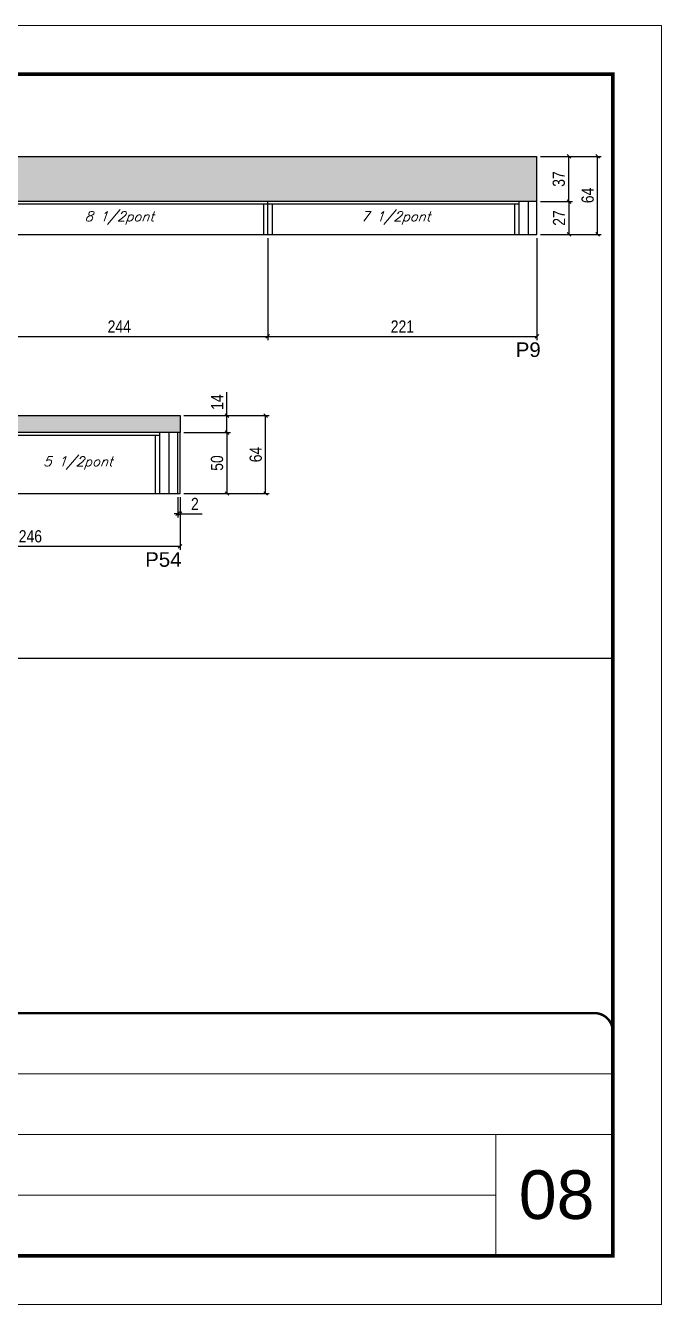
# Model space of a CAD drawing. Extents: x 3309 to 9590, y -2522 to 15424.
# Drawn here: x 9041 to 9563, y 12409 to 13459 of the extents above; entities that cross this region are included whole.
import ezdxf

# ---------------------------------------------------------------- set-up
doc = ezdxf.new("R2010")
doc.units = 0
doc.linetypes.add('CONTINUO', pattern=[0])
doc.linetypes.add('DASHED', pattern=[0.75, 0.5, -0.25])
for name, color, linetype in [('5', 5, 'Continuous'), ('COTA', 241, 'Continuous'), ('Painéis', 200, 'Continuous'), ('SARR_2.2x7', 40, 'Continuous'), ('SARR_3.5x7', 81, 'Continuous'), ('texto', 7, 'Continuous')]:
    doc.layers.add(name, color=color, linetype=linetype)
for name, color, linetype, lineweight in [('CARIMBO', 255, 'Continuous', 9), ('Folhas', 255, 'Continuous', 9), ('SARRAFO DE PRESSAO', 251, 'DASHED', 9)]:
    doc.layers.add(name, color=color, linetype=linetype, lineweight=lineweight)
doc.styles.add('ARIAL', font='arial.ttf')
doc.styles.add('COTA TECNICA', font='techl___.ttf', dxfattribs={"height": 10})
doc.styles.add('Romans', font='romans.shx')
doc.styles.get("Standard").update_dxf_attribs({"font": 'arial.ttf'})
doc.dimstyles.new('PAINEL', dxfattribs={"dimtxt": 10, "dimasz": 3, "dimexe": 3, "dimexo": 3, "dimgap": 3, "dimtad": 1, "dimdec": 1, "dimzin": 12, "dimdsep": 46, "dimtxsty": 'COTA TECNICA', "dimblk1": 'OBLIQUE', "dimblk2": 'OBLIQUE', "dimsah": 1, "dimcen": 0.9, "dimclrd": 4, "dimclre": 4, "dimclrt": 240, "dimadec": 1, "dimazin": 3, "dimtfac": 1, "dimtdec": 1, "dimtmove": 0, "dimatfit": 3, "dimfxl": 1, "dimtolj": 1, "dimtzin": 12, "dimarcsym": 0})

# ---------------------------------------------------------------- blocks, each defined once
blk = doc.blocks.new('9999999999')
at = {"color": 30, "linetype": 'CONTINUO'}
for p, q in [((98564.6, 34379.6), (99584, 34379.6)), ((98564.6, 34329.8), (99488, 34329.8)), ((99584, 34329.8), (99488, 34329.8)), ((99488, 34329.8), (99488, 34230.2)), ((98564.6, 34280), (99488, 34280))]:
    blk.add_line(p, q, dxfattribs=at)
at = {"color": 30, "linetype": 'CONTINUO', "const_width": 2}
blk.add_lwpolyline([(99584, 34230.2), (99584, 34414.4, 0.414214), (99569, 34429.4), (98229, 34429.4, 0.414214), (98214, 34414.4), (98214, 34245.2, 0.414214), (98229, 34230.2), (99584, 34230.2)], format="xyb", dxfattribs=at)
at = {"layer": 'Folhas'}
blk.add_lwpolyline([(98139, 34190.2), (99624, 34190.2), (99624, 35240.2), (98139, 35240.2)], close=True, dxfattribs=at)
at = {"layer": 'Folhas', "color": 30, "const_width": 3}
blk.add_lwpolyline([(98214, 34230.2), (99584, 34230.2), (99584, 35200.2), (98214, 35200.2)], close=True, dxfattribs=at)
blk = doc.blocks.new('_Oblique')
at = {"color": 0, "linetype": 'ByBlock', "lineweight": -2}
blk.add_line((-0.5, -0.5), (0.5, 0.5), dxfattribs=at)
blk = doc.blocks.new('*D830')
at = {"layer": 'COTA', "color": 4, "lineweight": -2, "transparency": 16777216}
for p, q in [((8995.6, 13284.8), (8995.6, 13201.1)), ((9239.6, 13284.8), (9239.6, 13201.1)), ((8995.6, 13204.1), (9239.6, 13204.1))]:
    blk.add_line(p, q, dxfattribs=at)
at = {"layer": 'Defpoints', "color": 0, "transparency": 16777216}
for p in [(8995.6, 13287.8), (9239.6, 13287.8), (9239.6, 13204.1)]:
    blk.add_point(p, dxfattribs=at)
at = {"layer": 'COTA', "color": 4, "lineweight": -2, "transparency": 16777216, "xscale": 3, "yscale": 3, "zscale": 3, "rotation": 180}
blk.add_blockref('_Oblique', (8995.6, 13204.1), dxfattribs=at)
at = {"layer": 'COTA', "color": 4, "lineweight": -2, "transparency": 16777216, "xscale": 3, "yscale": 3, "zscale": 3}
blk.add_blockref('_Oblique', (9239.6, 13204.1), dxfattribs=at)
at = {"layer": 'COTA', "color": 240, "transparency": 16777216, "insert": (9117.6, 13212.2), "char_height": 10, "attachment_point": 5, "style": 'COTA TECNICA'}
blk.add_mtext('\\A1;244', dxfattribs=at)
blk = doc.blocks.new('*D831')
at = {"layer": 'COTA', "color": 4, "lineweight": -2, "transparency": 16777216}
for p, q in [((9463.6, 13314.8), (9489.9, 13314.8)), ((9486.9, 13314.8), (9486.9, 13287.8)), ((9463.6, 13287.8), (9489.9, 13287.8))]:
    blk.add_line(p, q, dxfattribs=at)
at = {"layer": 'Defpoints', "color": 0, "transparency": 16777216}
for p in [(9460.6, 13314.8), (9460.6, 13287.8), (9486.9, 13287.8)]:
    blk.add_point(p, dxfattribs=at)
at = {"layer": 'COTA', "color": 4, "lineweight": -2, "transparency": 16777216, "xscale": 3, "yscale": 3, "zscale": 3}
for p, rotation in [((9486.9, 13314.8), 90), ((9486.9, 13287.8), 270)]:
    blk.add_blockref('_Oblique', p, dxfattribs=dict(at, rotation=rotation))
at = {"layer": 'COTA', "color": 240, "transparency": 16777216, "insert": (9478.8, 13301.3), "char_height": 10, "attachment_point": 5, "rotation": 90, "style": 'COTA TECNICA'}
blk.add_mtext('\\A1;27', dxfattribs=at)
blk = doc.blocks.new('*D837')
at = {"layer": 'COTA', "color": 4, "lineweight": -2, "transparency": 16777216}
for p, q in [((8921.6, 13072.1), (8921.6, 13028.8)), ((9167.6, 13072.1), (9167.6, 13028.8)), ((8921.6, 13031.8), (9167.6, 13031.8))]:
    blk.add_line(p, q, dxfattribs=at)
at = {"layer": 'Defpoints', "color": 0, "transparency": 16777216}
for p in [(8921.6, 13075.1), (9167.6, 13075.1), (9167.6, 13031.8)]:
    blk.add_point(p, dxfattribs=at)
at = {"layer": 'COTA', "color": 4, "lineweight": -2, "transparency": 16777216, "xscale": 3, "yscale": 3, "zscale": 3, "rotation": 180}
blk.add_blockref('_Oblique', (8921.6, 13031.8), dxfattribs=at)
at = {"layer": 'COTA', "color": 4, "lineweight": -2, "transparency": 16777216, "xscale": 3, "yscale": 3, "zscale": 3}
blk.add_blockref('_Oblique', (9167.6, 13031.8), dxfattribs=at)
at = {"layer": 'COTA', "color": 240, "transparency": 16777216, "insert": (9044.6, 13039.9), "char_height": 10, "attachment_point": 5, "style": 'COTA TECNICA'}
blk.add_mtext('\\A1;246', dxfattribs=at)
blk = doc.blocks.new('*D838')
at = {"layer": 'COTA', "color": 4, "lineweight": -2, "transparency": 16777216}
for p, q in [((9170.6, 13125.1), (9209, 13125.1)), ((9206, 13125.1), (9206, 13075.1)), ((9170.6, 13075.1), (9209, 13075.1))]:
    blk.add_line(p, q, dxfattribs=at)
at = {"layer": 'Defpoints', "color": 0, "transparency": 16777216}
for p in [(9167.6, 13125.1), (9167.6, 13075.1), (9206, 13075.1)]:
    blk.add_point(p, dxfattribs=at)
at = {"layer": 'COTA', "color": 4, "lineweight": -2, "transparency": 16777216, "xscale": 3, "yscale": 3, "zscale": 3}
for p, rotation in [((9206, 13125.1), 90), ((9206, 13075.1), 270)]:
    blk.add_blockref('_Oblique', p, dxfattribs=dict(at, rotation=rotation))
at = {"layer": 'COTA', "color": 240, "transparency": 16777216, "insert": (9197.9, 13100.1), "char_height": 10, "attachment_point": 5, "rotation": 90, "style": 'COTA TECNICA'}
blk.add_mtext('\\A1;50', dxfattribs=at)
blk = doc.blocks.new('*D845')
at = {"layer": 'COTA', "color": 4, "lineweight": -2, "transparency": 16777216}
for p, q in [((9463.6, 13351.8), (9489.9, 13351.8)), ((9486.9, 13314.8), (9486.9, 13351.8)), ((9463.6, 13314.8), (9489.9, 13314.8))]:
    blk.add_line(p, q, dxfattribs=at)
at = {"layer": 'Defpoints', "color": 0, "transparency": 16777216}
for p in [(9460.6, 13351.8), (9486.9, 13351.8), (9460.6, 13314.8)]:
    blk.add_point(p, dxfattribs=at)
at = {"layer": 'COTA', "color": 4, "lineweight": -2, "transparency": 16777216, "xscale": 3, "yscale": 3, "zscale": 3}
for p, rotation in [((9486.9, 13351.8), 90), ((9486.9, 13314.8), 270)]:
    blk.add_blockref('_Oblique', p, dxfattribs=dict(at, rotation=rotation))
at = {"layer": 'COTA', "color": 240, "transparency": 16777216, "insert": (9478.6, 13333.3), "char_height": 10, "attachment_point": 5, "rotation": 90, "style": 'COTA TECNICA'}
blk.add_mtext('\\A1;37', dxfattribs=at)
blk = doc.blocks.new('*D846')
at = {"layer": 'COTA', "color": 4, "lineweight": -2, "transparency": 16777216}
for p, q in [((9463.6, 13351.8), (9513.4, 13351.8)), ((9510.4, 13287.8), (9510.4, 13351.8)), ((9463.6, 13287.8), (9513.4, 13287.8))]:
    blk.add_line(p, q, dxfattribs=at)
at = {"layer": 'Defpoints', "color": 0, "transparency": 16777216}
for p in [(9460.6, 13351.8), (9510.4, 13351.8), (9460.6, 13287.8)]:
    blk.add_point(p, dxfattribs=at)
at = {"layer": 'COTA', "color": 4, "lineweight": -2, "transparency": 16777216, "xscale": 3, "yscale": 3, "zscale": 3}
for p, rotation in [((9510.4, 13351.8), 90), ((9510.4, 13287.8), 270)]:
    blk.add_blockref('_Oblique', p, dxfattribs=dict(at, rotation=rotation))
at = {"layer": 'COTA', "color": 240, "transparency": 16777216, "insert": (9502.3, 13319.8), "char_height": 10, "attachment_point": 5, "rotation": 90, "style": 'COTA TECNICA'}
blk.add_mtext('\\A1;64', dxfattribs=at)
blk = doc.blocks.new('*D847')
at = {"layer": 'COTA', "color": 4, "lineweight": -2, "transparency": 16777216}
for p, q in [((9239.6, 13284.8), (9239.6, 13201.1)), ((9460.6, 13284.8), (9460.6, 13201.1)), ((9239.6, 13204.1), (9460.6, 13204.1))]:
    blk.add_line(p, q, dxfattribs=at)
at = {"layer": 'Defpoints', "color": 0, "transparency": 16777216}
for p in [(9239.6, 13287.8), (9460.6, 13287.8), (9460.6, 13204.1)]:
    blk.add_point(p, dxfattribs=at)
at = {"layer": 'COTA', "color": 4, "lineweight": -2, "transparency": 16777216, "xscale": 3, "yscale": 3, "zscale": 3, "rotation": 180}
blk.add_blockref('_Oblique', (9239.6, 13204.1), dxfattribs=at)
at = {"layer": 'COTA', "color": 4, "lineweight": -2, "transparency": 16777216, "xscale": 3, "yscale": 3, "zscale": 3}
blk.add_blockref('_Oblique', (9460.6, 13204.1), dxfattribs=at)
at = {"layer": 'COTA', "color": 240, "transparency": 16777216, "insert": (9350.1, 13212.2), "char_height": 10, "attachment_point": 5, "style": 'COTA TECNICA'}
blk.add_mtext('\\A1;221', dxfattribs=at)
blk = doc.blocks.new('*D851')
at = {"layer": 'COTA', "color": 4, "lineweight": -2, "transparency": 16777216}
for p, q in [((9165.6, 13072.1), (9165.6, 13055.5)), ((9167.6, 13072.1), (9167.6, 13055.5)), ((9165.6, 13058.5), (9162.6, 13058.5)), ((9165.6, 13058.5), (9167.6, 13058.5)), ((9167.6, 13058.5), (9185.7, 13058.5))]:
    blk.add_line(p, q, dxfattribs=at)
at = {"layer": 'Defpoints', "color": 0, "transparency": 16777216}
for p in [(9165.6, 13075.1), (9167.6, 13075.1), (9167.6, 13058.5)]:
    blk.add_point(p, dxfattribs=at)
at = {"layer": 'COTA', "color": 4, "lineweight": -2, "transparency": 16777216, "xscale": 3, "yscale": 3, "zscale": 3}
blk.add_blockref('_Oblique', (9165.6, 13058.5), dxfattribs=at)
at = {"layer": 'COTA', "color": 4, "lineweight": -2, "transparency": 16777216, "xscale": 3, "yscale": 3, "zscale": 3, "rotation": 180}
blk.add_blockref('_Oblique', (9167.6, 13058.5), dxfattribs=at)
at = {"layer": 'COTA', "color": 240, "transparency": 16777216, "insert": (9179.7, 13066.5), "char_height": 10, "attachment_point": 5, "style": 'COTA TECNICA'}
blk.add_mtext('\\A1;2', dxfattribs=at)
blk = doc.blocks.new('*D852')
at = {"layer": 'COTA', "color": 4, "lineweight": -2, "transparency": 16777216}
for p, q in [((9206, 13139.1), (9206, 13158.2)), ((9170.6, 13139.1), (9209, 13139.1)), ((9206, 13125.1), (9206, 13139.1)), ((9170.6, 13125.1), (9209, 13125.1))]:
    blk.add_line(p, q, dxfattribs=at)
at = {"layer": 'Defpoints', "color": 0, "transparency": 16777216}
for p in [(9167.6, 13139.1), (9206, 13139.1), (9167.6, 13125.1)]:
    blk.add_point(p, dxfattribs=at)
at = {"layer": 'COTA', "color": 4, "lineweight": -2, "transparency": 16777216, "xscale": 3, "yscale": 3, "zscale": 3}
for p, rotation in [((9206, 13139.1), 90), ((9206, 13125.1), 270)]:
    blk.add_blockref('_Oblique', p, dxfattribs=dict(at, rotation=rotation))
at = {"layer": 'COTA', "color": 240, "transparency": 16777216, "insert": (9198, 13150.1), "char_height": 10, "attachment_point": 5, "rotation": 90, "style": 'COTA TECNICA'}
blk.add_mtext('\\A1;14', dxfattribs=at)
blk = doc.blocks.new('*D853')
at = {"layer": 'COTA', "color": 4, "lineweight": -2, "transparency": 16777216}
for p, q in [((9170.6, 13139.1), (9240.8, 13139.1)), ((9237.8, 13075.1), (9237.8, 13139.1)), ((9170.6, 13075.1), (9240.8, 13075.1))]:
    blk.add_line(p, q, dxfattribs=at)
at = {"layer": 'Defpoints', "color": 0, "transparency": 16777216}
for p in [(9167.6, 13139.1), (9237.8, 13139.1), (9167.6, 13075.1)]:
    blk.add_point(p, dxfattribs=at)
at = {"layer": 'COTA', "color": 4, "lineweight": -2, "transparency": 16777216, "xscale": 3, "yscale": 3, "zscale": 3}
for p, rotation in [((9237.8, 13139.1), 90), ((9237.8, 13075.1), 270)]:
    blk.add_blockref('_Oblique', p, dxfattribs=dict(at, rotation=rotation))
at = {"layer": 'COTA', "color": 240, "transparency": 16777216, "insert": (9229.7, 13107.1), "char_height": 10, "attachment_point": 5, "rotation": 90, "style": 'COTA TECNICA'}
blk.add_mtext('\\A1;64', dxfattribs=at)

msp = doc.modelspace()

# ---------------------------------------------------------------- hatches: boundary and pattern name
at = {"layer": 'COTA'}
h = msp.add_hatch(dxfattribs=at)
h.set_pattern_fill('AR-CONC', color=256, scale=0.03)
h.set_pattern_definition([(50, (0, -23.6337), (5.4655401, -0.4781726), [0.5715, -6.2865]), (355, (0, -23.6337), (-1.0573026, 5.7317054), [0.4572, -5.0292175]), (100.451445, (0.4555, -23.6735), (4.4082374, 5.2535326), [0.4857003, -5.3427073]), (46.1842, (0, -22.11), (8.1323712, -1.2612698), [0.85725, -9.42975]), (96.63556, (0.678, -22.215), (7.122124, 7.4227837), [0.7285507, -8.0140682]), (351.18415, (0, -22.11), (7.122124, 7.4227837), [0.685799, -7.543792]), (21, (0.762, -22.4907), (4.5484317, -3.067956), [0.5715, -6.2865]), (326, (0.762, -22.4907), (1.8540609, 5.525639), [0.4572, -5.0292]), (71.451445, (1.141, -22.7463), (6.4024926, 2.457683), [0.4857003, -5.3426981]), (37.5, (0, -23.6337), (0.0926581, 2.53665117), [0, -4.96824, 0, -5.1054, 0, -5.04825]), (7.5, (0, -23.6337), (2.00458988, 3.00541724), [0, -2.91084, 0, -4.85394, 0, -1.92405]), (327.5, (-1.6993, -23.6337), (4.06771786, -0.17186232), [0, -1.905, 0, -5.9436, 0, -7.8867]), (317.5, (-2.4613, -23.6337), (4.44387544, 0.7627947), [0, -2.4765, 0, -3.94716, 0, -5.6007])])
h.paths.add_polyline_path([(8191.63, 13351.79), (8191.63, 13314.79), (8721.63, 13314.79), (8721.63, 13287.79), (8751.63, 13287.79), (8751.63, 13314.79), (9460.63, 13314.79), (9460.63, 13351.79)])
h = msp.add_hatch(dxfattribs=at)
h.set_pattern_fill('AR-CONC', color=256, scale=0.03)
h.set_pattern_definition([(50, (0, 14.667), (5.4655401, -0.4781726), [0.5715, -6.2865]), (355, (0, 14.667), (-1.0573026, 5.7317054), [0.4572, -5.0292175]), (100.451445, (0.4555, 14.627), (4.4082374, 5.2535326), [0.4857003, -5.3427073]), (46.1842, (0, 16.191), (8.1323712, -1.2612698), [0.85725, -9.42975]), (96.63556, (0.678, 16.086), (7.122124, 7.4227837), [0.7285507, -8.0140682]), (351.18415, (0, 16.191), (7.122124, 7.4227837), [0.685799, -7.543792]), (21, (0.762, 15.81), (4.5484317, -3.067956), [0.5715, -6.2865]), (326, (0.762, 15.81), (1.8540609, 5.525639), [0.4572, -5.0292]), (71.451445, (1.141, 15.554), (6.4024926, 2.457683), [0.4857003, -5.3426981]), (37.5, (0, 14.6668), (0.0926581, 2.53665117), [0, -4.96824, 0, -5.1054, 0, -5.04825]), (7.5, (0, 14.6668), (2.00458988, 3.00541724), [0, -2.91084, 0, -4.85394, 0, -1.92405]), (327.5, (-1.6993, 14.6668), (4.06771786, -0.17186232), [0, -1.905, 0, -5.9436, 0, -7.8867]), (317.5, (-2.4613, 14.667), (4.44387544, 0.7627947), [0, -2.4765, 0, -3.94716, 0, -5.6007])])
h.paths.add_polyline_path([(9167.63, 13125.07), (9167.63, 13139.07), (8191.63, 13139.07), (8191.63, 13125.07)])

# ---------------------------------------------------------------- linework, layer by layer
for p, q in [((8191.63, 13351.79), (9460.63, 13351.79)), ((9460.63, 13314.79), (9460.63, 13351.79)), ((8191.63, 13139.07), (9167.63, 13139.07)), ((9167.63, 13139.07), (9167.63, 13125.07)), ((8152.87, 12939.9), (9522.87, 12939.9))]:
    msp.add_line(p, q, dxfattribs=at)
at = {"layer": 'Painéis', "linetype": 'ByBlock'}
for p, q in [((9460.63, 13314.79), (8751.63, 13314.79)), ((9239.63, 13287.79), (9239.63, 13314.79)), ((9460.63, 13287.79), (9460.63, 13314.79)), ((8751.63, 13287.79), (9460.63, 13287.79)), ((9165.63, 13075.07), (9165.63, 13125.07))]:
    msp.add_line(p, q, dxfattribs=at)
msp.add_lwpolyline([(9167.63, 13125.07), (8191.63, 13125.07), (8191.63, 13075.07), (9167.63, 13075.07)], close=True, dxfattribs=at)
at = {"layer": 'SARR_2.2x7', "linetype": 'Continuous'}
for p, q in [((9453.63, 13287.79), (9453.63, 13314.79)), ((9239.63, 13312.59), (8995.63, 13312.59)), ((9445.63, 13312.59), (9239.63, 13312.59)), ((9158.63, 13075.07), (9158.63, 13125.07)), ((9016.63, 13122.87), (9150.63, 13122.87))]:
    msp.add_line(p, q, dxfattribs=at)
at = {"layer": 'SARR_3.5x7'}
for p, q in [((9445.63, 13314.79), (9445.63, 13287.79)), ((9236.13, 13312.59), (9236.13, 13287.79)), ((9243.13, 13312.59), (9243.13, 13287.79)), ((9442.13, 13312.59), (9442.13, 13287.79)), ((9150.63, 13125.07), (9150.63, 13075.07)), ((9147.13, 13122.87), (9147.13, 13075.07))]:
    msp.add_line(p, q, dxfattribs=at)

# ---------------------------------------------------------------- block references
at = {"layer": 'SARRAFO DE PRESSAO', "color": 6, "linetype": 'ByBlock'}
msp.add_blockref('9999999999', (-90061.11, -21780.92), dxfattribs=at)

# ---------------------------------------------------------------- texts
at = {"layer": '5', "linetype": 'Continuous'}
for s, p in [('P9', (9443.22, 13187.19)), ('P54', (9138.9, 13014.9))]:
    msp.add_text(s, height=12, rotation=359.99996, dxfattribs=at).set_placement(p)
at = {"layer": 'CARIMBO', "style": 'ARIAL'}
msp.add_text('08', height=40, dxfattribs=at).set_placement((9445.73, 12479.43))
at = {"layer": 'texto', "color": 2, "char_height": 8, "attachment_point": 5, "style": 'Romans'}
for s, insert in [('{\\Q19;\\C256;8 1/2pont}', (9117.63, 13301.29)), ('{\\Q19;\\C256;7 1/2pont}', (9344.63, 13301.29)), ('{\\Q19;\\C256;5 1/2pont}', (9083.63, 13100.07))]:
    msp.add_mtext(s, dxfattribs=dict(at, insert=insert))

# ---------------------------------------------------------------- dimensions: what is measured, and where the dimension line sits
at = {"layer": 'COTA'}
for base, p1, p2, picture, middle in [((9486.85, 13351.79), (9460.63, 13314.79), (9460.63, 13351.79), '*D845', (9478.63, 13333.29)), ((9510.38, 13351.79), (9460.63, 13287.79), (9460.63, 13351.79), '*D846', (9502.28, 13319.79)), ((9486.85, 13287.79), (9460.63, 13314.79), (9460.63, 13287.79), '*D831', (9478.78, 13301.29)), ((9206.03, 13139.07), (9167.63, 13125.07), (9167.63, 13139.07), '*D852', (9197.96, 13150.12)), ((9237.83, 13139.07), (9167.63, 13075.07), (9167.63, 13139.07), '*D853', (9229.73, 13107.07)), ((9206.03, 13075.07), (9167.63, 13125.07), (9167.63, 13075.07), '*D838', (9197.92, 13100.07))]:
    dim = msp.add_linear_dim(base=base, p1=p1, p2=p2, angle=90, dimstyle='PAINEL', dxfattribs=at)
    dim.commit()
    dim.dimension.update_dxf_attribs({"geometry": picture, "text_midpoint": middle})
for base, p1, p2, picture, middle in [((9239.63, 13204.1), (8995.63, 13287.79), (9239.63, 13287.79), '*D830', (9117.63, 13212.17)), ((9460.63, 13204.1), (9239.63, 13287.79), (9460.63, 13287.79), '*D847', (9350.13, 13212.15)), ((9167.63, 13058.48), (9165.63, 13075.07), (9167.63, 13075.07), '*D851', (9179.68, 13066.48))]:
    dim = msp.add_linear_dim(base=base, p1=p1, p2=p2, dimstyle='PAINEL', dxfattribs=at)
    dim.commit()
    dim.dimension.update_dxf_attribs({"geometry": picture, "text_midpoint": middle})
dim = msp.add_linear_dim(base=(9167.63, 13031.81), p1=(8921.63, 13075.07), p2=(9167.63, 13075.07), dimstyle='PAINEL', override={"dimtmove": 1}, dxfattribs=at)
dim.commit()
dim.dimension.update_dxf_attribs({"geometry": '*D837', "text_midpoint": (9044.63, 13039.91)})

doc.saveas('drawing.dxf')
